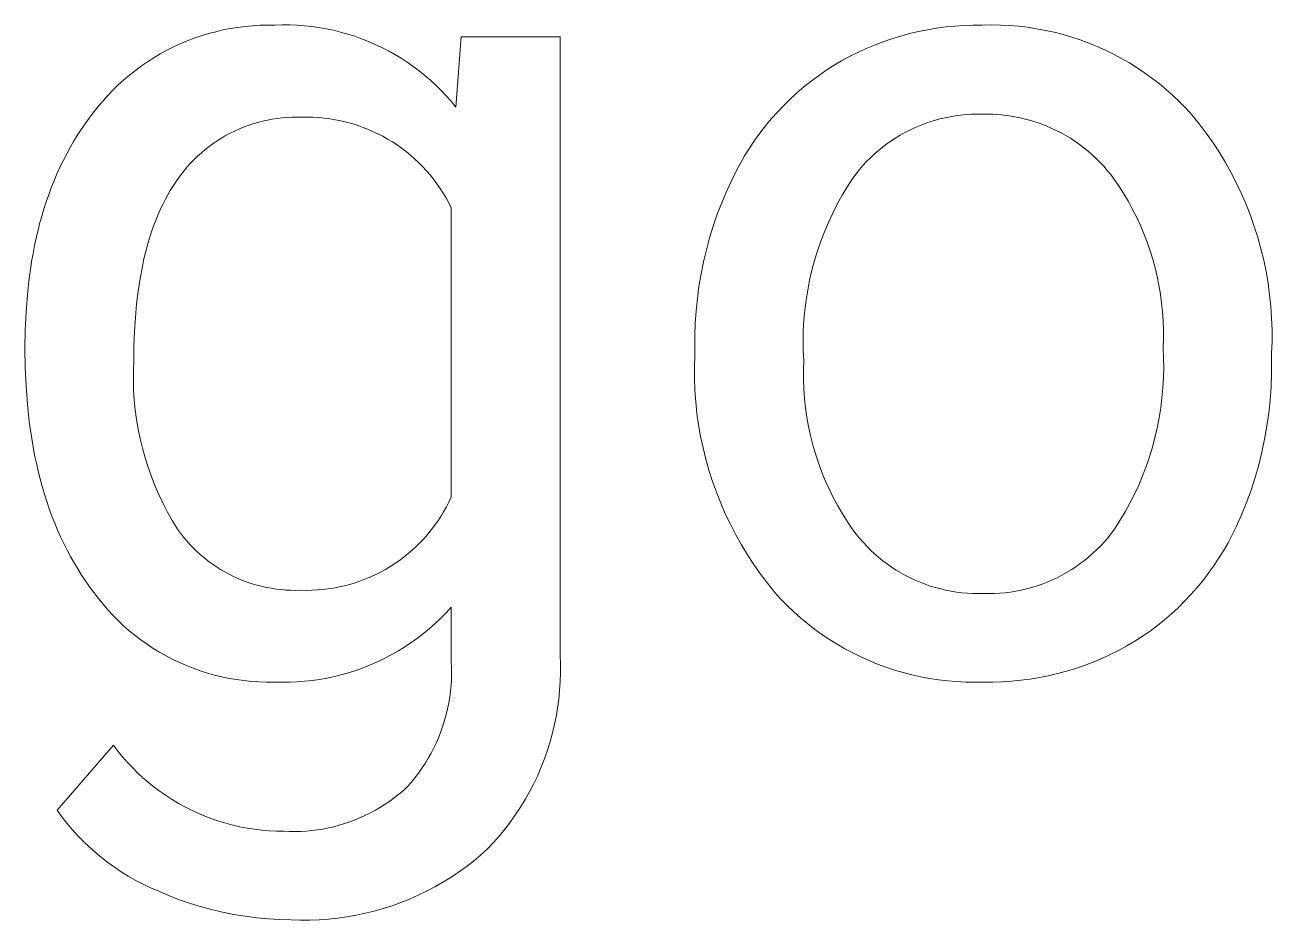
# Model space of a CAD drawing. Header units: millimetres. Extents: x 1434 to 4837, y 1889 to 4267.
# Drawn here: x 3931.82 to 3978.96, y 2148.96 to 2182.79 of the extents above; entities that cross this region are included whole.
import ezdxf

# ---------------------------------------------------------------- set-up
doc = ezdxf.new("R2010")
doc.units = ezdxf.units.MM
doc.header["$MEASUREMENT"] = 0
doc.layers.add('Domyślny', color=7, linetype='Continuous', true_color=0x000000)

msp = doc.modelspace()

# ---------------------------------------------------------------- linework, layer by layer
at = {"layer": 'Domyślny', "color": 18, "lineweight": 15, "true_color": 0x000000}
for p, q in [((3938.485, 2182.382), (3938.756, 2182.464)), ((3938.756, 2182.464), (3939.029, 2182.538)), ((3939.029, 2182.538), (3939.304, 2182.602)), ((3939.304, 2182.602), (3939.582, 2182.656)), ((3939.582, 2182.656), (3939.861, 2182.701)), ((3939.861, 2182.701), (3940.141, 2182.737)), ((3940.141, 2182.737), (3940.423, 2182.763)), ((3940.423, 2182.763), (3940.705, 2182.78)), ((3940.705, 2182.78), (3940.988, 2182.787)), ((3940.988, 2182.787), (3941.27, 2182.784)), ((3941.27, 2182.784), (3941.548, 2182.792)), ((3941.548, 2182.792), (3941.826, 2182.791)), ((3941.826, 2182.791), (3942.104, 2182.781)), ((3942.104, 2182.781), (3942.382, 2182.761)), ((3942.382, 2182.761), (3942.658, 2182.732)), ((3942.658, 2182.732), (3942.934, 2182.693)), ((3942.934, 2182.693), (3943.208, 2182.646)), ((3943.208, 2182.646), (3943.48, 2182.589)), ((3943.48, 2182.589), (3943.75, 2182.523)), ((3943.75, 2182.523), (3944.018, 2182.448)), ((3944.018, 2182.448), (3944.283, 2182.363)), ((3964.92, 2182.374), (3965.255, 2182.465)), ((3965.255, 2182.465), (3965.593, 2182.545)), ((3965.593, 2182.545), (3965.933, 2182.613)), ((3965.933, 2182.613), (3966.276, 2182.671)), ((3966.276, 2182.671), (3966.62, 2182.716)), ((3966.62, 2182.716), (3966.965, 2182.751)), ((3966.965, 2182.751), (3967.312, 2182.773)), ((3967.312, 2182.773), (3967.659, 2182.784)), ((3967.659, 2182.784), (3968.006, 2182.784)), ((3968.006, 2182.784), (3968.349, 2182.791)), ((3968.349, 2182.791), (3968.691, 2182.786)), ((3968.691, 2182.786), (3969.033, 2182.77)), ((3969.033, 2182.77), (3969.374, 2182.742)), ((3969.374, 2182.742), (3969.714, 2182.702)), ((3969.714, 2182.702), (3970.052, 2182.651)), ((3970.052, 2182.651), (3970.389, 2182.588)), ((3970.389, 2182.588), (3970.723, 2182.515)), ((3970.723, 2182.515), (3971.055, 2182.429)), ((3971.055, 2182.429), (3971.383, 2182.333)), ((3937.184, 2181.834), (3937.436, 2181.961)), ((3937.436, 2181.961), (3937.693, 2182.08)), ((3937.693, 2182.08), (3937.954, 2182.189)), ((3937.954, 2182.189), (3938.218, 2182.29)), ((3938.218, 2182.29), (3938.485, 2182.382)), ((3944.283, 2182.363), (3944.545, 2182.27)), ((3944.545, 2182.27), (3944.804, 2182.169)), ((3944.804, 2182.169), (3945.059, 2182.058)), ((3945.059, 2182.058), (3945.31, 2181.939)), ((3945.31, 2181.939), (3945.557, 2181.812)), ((3948.103, 2179.69), (3948.307, 2182.342)), ((3948.307, 2182.342), (3952.047, 2182.342)), ((3952.047, 2182.342), (3952.047, 2158.976)), ((3963.615, 2181.899), (3963.935, 2182.034)), ((3963.935, 2182.034), (3964.259, 2182.158)), ((3964.259, 2182.158), (3964.588, 2182.271)), ((3964.588, 2182.271), (3964.92, 2182.374)), ((3971.383, 2182.333), (3971.708, 2182.225)), ((3971.708, 2182.225), (3972.029, 2182.107)), ((3972.029, 2182.107), (3972.346, 2181.978)), ((3972.346, 2181.978), (3972.659, 2181.838)), ((3936.454, 2181.403), (3936.692, 2181.555)), ((3936.692, 2181.555), (3936.935, 2181.699)), ((3936.935, 2181.699), (3937.184, 2181.834)), ((3945.557, 2181.812), (3945.8, 2181.676)), ((3945.8, 2181.676), (3946.038, 2181.533)), ((3946.038, 2181.533), (3946.271, 2181.381)), ((3962.685, 2181.431), (3962.99, 2181.597)), ((3962.99, 2181.597), (3963.3, 2181.753)), ((3963.3, 2181.753), (3963.615, 2181.899)), ((3972.659, 2181.838), (3972.966, 2181.687)), ((3972.966, 2181.687), (3973.269, 2181.527)), ((3973.269, 2181.527), (3973.565, 2181.356)), ((3935.771, 2180.899), (3935.993, 2181.075)), ((3935.993, 2181.075), (3936.221, 2181.243)), ((3936.221, 2181.243), (3936.454, 2181.403)), ((3946.271, 2181.381), (3946.499, 2181.222)), ((3946.499, 2181.222), (3946.721, 2181.055)), ((3946.721, 2181.055), (3946.938, 2180.88)), ((3961.81, 2180.871), (3962.095, 2181.068)), ((3962.095, 2181.068), (3962.386, 2181.254)), ((3962.386, 2181.254), (3962.685, 2181.431)), ((3973.565, 2181.356), (3973.856, 2181.175)), ((3973.856, 2181.175), (3974.14, 2180.984)), ((3935.144, 2180.329), (3935.347, 2180.526)), ((3935.347, 2180.526), (3935.556, 2180.716)), ((3935.556, 2180.716), (3935.771, 2180.899)), ((3946.938, 2180.88), (3947.149, 2180.699)), ((3947.149, 2180.699), (3947.353, 2180.51)), ((3961.262, 2180.45), (3961.533, 2180.665)), ((3961.533, 2180.665), (3961.81, 2180.871)), ((3974.14, 2180.984), (3974.418, 2180.784)), ((3974.418, 2180.784), (3974.688, 2180.574)), ((3974.688, 2180.574), (3974.952, 2180.356)), ((3934.759, 2179.915), (3934.948, 2180.125)), ((3934.948, 2180.125), (3935.144, 2180.329)), ((3947.353, 2180.51), (3947.551, 2180.315)), ((3947.551, 2180.315), (3947.742, 2180.113)), ((3947.742, 2180.113), (3947.926, 2179.905)), ((3960.744, 2179.992), (3960.999, 2180.225)), ((3960.999, 2180.225), (3961.262, 2180.45)), ((3974.952, 2180.356), (3975.208, 2180.128)), ((3975.208, 2180.128), (3975.456, 2179.892)), ((3934.404, 2179.475), (3934.578, 2179.698)), ((3934.578, 2179.698), (3934.759, 2179.915)), ((3947.926, 2179.905), (3948.103, 2179.69)), ((3960.259, 2179.5), (3960.497, 2179.75)), ((3960.497, 2179.75), (3960.744, 2179.992)), ((3975.456, 2179.892), (3975.696, 2179.648)), ((3975.696, 2179.648), (3975.927, 2179.396)), ((3934.091, 2179.054), (3934.245, 2179.267)), ((3934.245, 2179.267), (3934.404, 2179.475)), ((3940.618, 2179.109), (3940.438, 2179.055)), ((3940.8, 2179.156), (3940.618, 2179.109)), ((3940.983, 2179.197), (3940.8, 2179.156)), ((3941.168, 2179.232), (3940.983, 2179.197)), ((3941.353, 2179.26), (3941.168, 2179.232)), ((3941.54, 2179.282), (3941.353, 2179.26)), ((3941.727, 2179.297), (3941.54, 2179.282)), ((3941.915, 2179.306), (3941.727, 2179.297)), ((3942.103, 2179.309), (3941.915, 2179.306)), ((3942.29, 2179.305), (3942.103, 2179.309)), ((3942.502, 2179.307), (3942.29, 2179.305)), ((3942.713, 2179.302), (3942.502, 2179.307)), ((3942.924, 2179.29), (3942.713, 2179.302)), ((3943.134, 2179.27), (3942.924, 2179.29)), ((3943.344, 2179.243), (3943.134, 2179.27)), ((3943.553, 2179.209), (3943.344, 2179.243)), ((3943.76, 2179.168), (3943.553, 2179.209)), ((3943.966, 2179.119), (3943.76, 2179.168)), ((3944.17, 2179.063), (3943.966, 2179.119)), ((3959.808, 2178.976), (3960.029, 2179.242)), ((3960.029, 2179.242), (3960.259, 2179.5)), ((3966.01, 2179.124), (3965.819, 2179.057)), ((3966.204, 2179.184), (3966.01, 2179.124)), ((3966.399, 2179.238), (3966.204, 2179.184)), ((3966.597, 2179.285), (3966.399, 2179.238)), ((3966.795, 2179.325), (3966.597, 2179.285)), ((3966.995, 2179.358), (3966.795, 2179.325)), ((3967.197, 2179.384), (3966.995, 2179.358)), ((3967.398, 2179.403), (3967.197, 2179.384)), ((3967.601, 2179.415), (3967.398, 2179.403)), ((3967.804, 2179.42), (3967.601, 2179.415)), ((3968.006, 2179.418), (3967.804, 2179.42)), ((3968.212, 2179.42), (3968.006, 2179.418)), ((3968.418, 2179.415), (3968.212, 2179.42)), ((3968.624, 2179.403), (3968.418, 2179.415)), ((3968.829, 2179.384), (3968.624, 2179.403)), ((3969.033, 2179.357), (3968.829, 2179.384)), ((3969.236, 2179.324), (3969.033, 2179.357)), ((3969.438, 2179.283), (3969.236, 2179.324)), ((3969.638, 2179.236), (3969.438, 2179.283)), ((3969.837, 2179.181), (3969.638, 2179.236)), ((3970.034, 2179.12), (3969.837, 2179.181)), ((3970.228, 2179.052), (3970.034, 2179.12)), ((3975.927, 2179.396), (3976.205, 2179.052)), ((3933.798, 2178.615), (3933.942, 2178.837)), ((3933.942, 2178.837), (3934.091, 2179.054)), ((3939.571, 2178.697), (3939.406, 2178.608)), ((3939.739, 2178.78), (3939.571, 2178.697)), ((3939.91, 2178.858), (3939.739, 2178.78)), ((3940.084, 2178.93), (3939.91, 2178.858)), ((3940.26, 2178.996), (3940.084, 2178.93)), ((3940.438, 2179.055), (3940.26, 2178.996)), ((3944.371, 2179), (3944.17, 2179.063)), ((3944.571, 2178.93), (3944.371, 2179)), ((3944.768, 2178.854), (3944.571, 2178.93)), ((3944.962, 2178.77), (3944.768, 2178.854)), ((3945.153, 2178.68), (3944.962, 2178.77)), ((3945.341, 2178.583), (3945.153, 2178.68)), ((3959.394, 2178.422), (3959.596, 2178.702)), ((3959.596, 2178.702), (3959.808, 2178.976)), ((3965.08, 2178.724), (3964.903, 2178.625)), ((3965.26, 2178.817), (3965.08, 2178.724)), ((3965.444, 2178.903), (3965.26, 2178.817)), ((3965.63, 2178.983), (3965.444, 2178.903)), ((3965.819, 2179.057), (3965.63, 2178.983)), ((3970.42, 2178.977), (3970.228, 2179.052)), ((3970.609, 2178.896), (3970.42, 2178.977)), ((3970.796, 2178.808), (3970.609, 2178.896)), ((3970.979, 2178.714), (3970.796, 2178.808)), ((3971.159, 2178.614), (3970.979, 2178.714)), ((3976.205, 2179.052), (3976.471, 2178.699)), ((3976.471, 2178.699), (3976.724, 2178.337)), ((3933.526, 2178.157), (3933.659, 2178.388)), ((3933.659, 2178.388), (3933.798, 2178.615)), ((3938.778, 2178.196), (3938.63, 2178.079)), ((3938.929, 2178.307), (3938.778, 2178.196)), ((3939.085, 2178.412), (3938.929, 2178.307)), ((3939.243, 2178.513), (3939.085, 2178.412)), ((3939.406, 2178.608), (3939.243, 2178.513)), ((3945.526, 2178.48), (3945.341, 2178.583)), ((3945.706, 2178.37), (3945.526, 2178.48)), ((3945.883, 2178.255), (3945.706, 2178.37)), ((3946.056, 2178.133), (3945.883, 2178.255)), ((3959.202, 2178.135), (3959.394, 2178.422)), ((3964.233, 2178.17), (3964.075, 2178.042)), ((3964.394, 2178.292), (3964.233, 2178.17)), ((3964.56, 2178.409), (3964.394, 2178.292)), ((3964.73, 2178.52), (3964.56, 2178.409)), ((3964.903, 2178.625), (3964.73, 2178.52)), ((3971.335, 2178.508), (3971.159, 2178.614)), ((3971.507, 2178.395), (3971.335, 2178.508)), ((3971.676, 2178.277), (3971.507, 2178.395)), ((3971.84, 2178.152), (3971.676, 2178.277)), ((3976.724, 2178.337), (3976.966, 2177.967)), ((3933.273, 2177.682), (3933.397, 2177.922)), ((3933.397, 2177.922), (3933.526, 2178.157)), ((3938.213, 2177.701), (3938.083, 2177.566)), ((3938.348, 2177.832), (3938.213, 2177.701)), ((3938.487, 2177.958), (3938.348, 2177.832)), ((3938.63, 2178.079), (3938.487, 2177.958)), ((3946.224, 2178.005), (3946.056, 2178.133)), ((3946.388, 2177.871), (3946.224, 2178.005)), ((3946.547, 2177.732), (3946.388, 2177.871)), ((3946.701, 2177.587), (3946.547, 2177.732)), ((3958.847, 2177.542), (3959.019, 2177.841)), ((3959.019, 2177.841), (3959.202, 2178.135)), ((3963.775, 2177.77), (3963.631, 2177.626)), ((3963.923, 2177.908), (3963.775, 2177.77)), ((3964.075, 2178.042), (3963.923, 2177.908)), ((3972, 2178.023), (3971.84, 2178.152)), ((3972.155, 2177.887), (3972, 2178.023)), ((3972.306, 2177.747), (3972.155, 2177.887)), ((3972.451, 2177.601), (3972.306, 2177.747)), ((3976.966, 2177.967), (3977.194, 2177.588)), ((3933.041, 2177.188), (3933.155, 2177.437)), ((3933.155, 2177.437), (3933.273, 2177.682)), ((3937.836, 2177.282), (3937.721, 2177.134)), ((3937.957, 2177.426), (3937.836, 2177.282)), ((3938.083, 2177.566), (3937.957, 2177.426)), ((3946.85, 2177.437), (3946.701, 2177.587)), ((3946.994, 2177.282), (3946.85, 2177.437)), ((3947.132, 2177.123), (3946.994, 2177.282)), ((3958.533, 2176.926), (3958.685, 2177.236)), ((3958.685, 2177.236), (3958.847, 2177.542)), ((3963.36, 2177.325), (3963.233, 2177.167)), ((3963.493, 2177.478), (3963.36, 2177.325)), ((3963.631, 2177.626), (3963.493, 2177.478)), ((3972.592, 2177.45), (3972.451, 2177.601)), ((3972.727, 2177.295), (3972.592, 2177.45)), ((3972.857, 2177.135), (3972.727, 2177.295)), ((3977.194, 2177.588), (3977.41, 2177.203)), ((3932.829, 2176.677), (3932.933, 2176.935)), ((3932.933, 2176.935), (3933.041, 2177.188)), ((3937.508, 2176.835), (3937.409, 2176.684)), ((3937.61, 2176.982), (3937.508, 2176.835)), ((3937.721, 2177.134), (3937.61, 2176.982)), ((3947.265, 2176.958), (3947.132, 2177.123)), ((3947.392, 2176.789), (3947.265, 2176.958)), ((3947.512, 2176.615), (3947.392, 2176.789)), ((3958.337, 2176.501), (3958.533, 2176.926)), ((3963.111, 2177.005), (3962.904, 2176.683)), ((3963.233, 2177.167), (3963.111, 2177.005)), ((3972.981, 2176.971), (3972.857, 2177.135)), ((3973.172, 2176.691), (3972.981, 2176.971)), ((3977.41, 2177.203), (3977.612, 2176.81)), ((3977.612, 2176.81), (3977.801, 2176.41)), ((3932.637, 2176.147), (3932.731, 2176.414)), ((3932.731, 2176.414), (3932.829, 2176.677)), ((3937.219, 2176.369), (3937.13, 2176.204)), ((3937.312, 2176.529), (3937.219, 2176.369)), ((3937.409, 2176.684), (3937.312, 2176.529)), ((3947.627, 2176.438), (3947.512, 2176.615)), ((3947.736, 2176.257), (3947.627, 2176.438)), ((3958.156, 2176.07), (3958.337, 2176.501)), ((3962.707, 2176.354), (3962.523, 2176.019)), ((3962.904, 2176.683), (3962.707, 2176.354)), ((3973.353, 2176.406), (3973.172, 2176.691)), ((3973.525, 2176.114), (3973.353, 2176.406)), ((3977.801, 2176.41), (3977.976, 2176.004)), ((3932.466, 2175.6), (3932.549, 2175.876)), ((3932.549, 2175.876), (3932.637, 2176.147)), ((3936.96, 2175.862), (3936.88, 2175.684)), ((3937.043, 2176.035), (3936.96, 2175.862)), ((3937.13, 2176.204), (3937.043, 2176.035)), ((3947.838, 2176.071), (3947.736, 2176.257)), ((3947.933, 2175.883), (3947.838, 2176.071)), ((3947.933, 2164.948), (3947.933, 2175.883)), ((3957.989, 2175.634), (3958.156, 2176.07)), ((3962.523, 2176.019), (3962.35, 2175.677)), ((3973.687, 2175.817), (3973.525, 2176.114)), ((3973.839, 2175.515), (3973.687, 2175.817)), ((3977.976, 2176.004), (3978.138, 2175.593)), ((3932.388, 2175.319), (3932.466, 2175.6)), ((3936.803, 2175.502), (3936.729, 2175.316)), ((3936.88, 2175.684), (3936.803, 2175.502)), ((3957.836, 2175.192), (3957.989, 2175.634)), ((3962.35, 2175.677), (3962.188, 2175.33)), ((3973.981, 2175.208), (3973.839, 2175.515)), ((3978.138, 2175.593), (3978.285, 2175.176)), ((3932.246, 2174.744), (3932.314, 2175.034)), ((3932.314, 2175.034), (3932.388, 2175.319)), ((3936.592, 2174.929), (3936.528, 2174.73)), ((3936.659, 2175.125), (3936.592, 2174.929)), ((3936.729, 2175.316), (3936.659, 2175.125)), ((3957.698, 2174.745), (3957.836, 2175.192)), ((3962.039, 2174.977), (3961.902, 2174.62)), ((3962.188, 2175.33), (3962.039, 2174.977)), ((3974.113, 2174.896), (3973.981, 2175.208)), ((3974.234, 2174.58), (3974.113, 2174.896)), ((3978.285, 2175.176), (3978.418, 2174.755)), ((3932.125, 2174.152), (3932.183, 2174.45)), ((3932.183, 2174.45), (3932.246, 2174.744)), ((3936.467, 2174.525), (3936.41, 2174.317)), ((3936.528, 2174.73), (3936.467, 2174.525)), ((3957.575, 2174.294), (3957.698, 2174.745)), ((3961.902, 2174.62), (3961.777, 2174.258)), ((3974.345, 2174.26), (3974.234, 2174.58)), ((3978.418, 2174.755), (3978.537, 2174.329)), ((3932.072, 2173.848), (3932.125, 2174.152)), ((3936.355, 2174.104), (3936.304, 2173.887)), ((3936.41, 2174.317), (3936.355, 2174.104)), ((3957.467, 2173.84), (3957.575, 2174.294)), ((3961.777, 2174.258), (3961.665, 2173.892)), ((3974.445, 2173.937), (3974.345, 2174.26)), ((3974.534, 2173.61), (3974.445, 2173.937)), ((3978.537, 2174.329), (3978.641, 2173.899)), ((3931.981, 2173.229), (3932.024, 2173.541)), ((3932.024, 2173.541), (3932.072, 2173.848)), ((3936.257, 2173.665), (3936.171, 2173.208)), ((3936.304, 2173.887), (3936.257, 2173.665)), ((3957.374, 2173.381), (3957.467, 2173.84)), ((3961.565, 2173.522), (3961.479, 2173.149)), ((3961.665, 2173.892), (3961.565, 2173.522)), ((3974.613, 2173.281), (3974.534, 2173.61)), ((3978.641, 2173.899), (3978.731, 2173.467)), ((3978.731, 2173.467), (3978.805, 2173.031)), ((3931.911, 2172.591), (3931.981, 2173.229)), ((3936.171, 2173.208), (3936.099, 2172.734)), ((3957.296, 2172.92), (3957.374, 2173.381)), ((3961.479, 2173.149), (3961.405, 2172.773)), ((3974.68, 2172.95), (3974.613, 2173.281)), ((3978.805, 2173.031), (3978.865, 2172.593)), ((3931.86, 2171.935), (3931.911, 2172.591)), ((3936.099, 2172.734), (3936.039, 2172.243)), ((3957.234, 2172.457), (3957.296, 2172.92)), ((3961.405, 2172.773), (3961.344, 2172.395)), ((3974.736, 2172.616), (3974.68, 2172.95)), ((3974.781, 2172.28), (3974.736, 2172.616)), ((3978.865, 2172.593), (3978.911, 2172.154)), ((3936.039, 2172.243), (3935.993, 2171.734)), ((3957.187, 2171.992), (3957.234, 2172.457)), ((3961.344, 2172.395), (3961.296, 2172.016)), ((3974.815, 2171.944), (3974.781, 2172.28)), ((3978.911, 2172.154), (3978.941, 2171.713)), ((3931.83, 2171.261), (3931.86, 2171.935)), ((3935.993, 2171.734), (3935.96, 2171.208)), ((3957.156, 2171.526), (3957.187, 2171.992)), ((3961.261, 2171.634), (3961.239, 2171.252)), ((3961.296, 2172.016), (3961.261, 2171.634)), ((3974.838, 2171.606), (3974.815, 2171.944)), ((3974.85, 2171.268), (3974.838, 2171.606)), ((3978.941, 2171.713), (3978.956, 2171.271)), ((3931.82, 2170.568), (3931.83, 2171.261)), ((3935.96, 2171.208), (3935.94, 2170.665)), ((3957.14, 2171.059), (3957.156, 2171.526)), ((3961.239, 2171.252), (3961.23, 2170.869)), ((3974.85, 2170.929), (3974.85, 2171.268)), ((3978.956, 2171.271), (3978.956, 2170.829)), ((3935.94, 2170.665), (3935.933, 2170.104)), ((3957.139, 2170.591), (3957.14, 2171.059)), ((3961.23, 2170.869), (3961.235, 2170.486)), ((3974.839, 2170.591), (3974.85, 2170.929)), ((3978.956, 2170.829), (3978.941, 2170.387)), ((3931.83, 2169.847), (3931.82, 2170.568)), ((3957.126, 2169.868), (3957.139, 2170.308)), ((3957.139, 2170.308), (3957.139, 2170.591)), ((3961.235, 2170.486), (3961.253, 2170.104)), ((3974.857, 2170.211), (3974.839, 2170.591)), ((3974.861, 2169.831), (3974.857, 2170.211)), ((3978.941, 2170.387), (3978.941, 2170.104)), ((3931.861, 2169.145), (3931.83, 2169.847)), ((3935.919, 2169.733), (3935.918, 2169.361)), ((3935.933, 2170.104), (3935.919, 2169.733)), ((3957.127, 2169.428), (3957.126, 2169.868)), ((3961.253, 2170.104), (3961.242, 2169.747)), ((3961.242, 2169.747), (3961.243, 2169.39)), ((3974.852, 2169.451), (3974.861, 2169.831)), ((3978.941, 2170.104), (3978.94, 2169.606)), ((3935.918, 2169.361), (3935.929, 2168.99)), ((3957.144, 2168.988), (3957.127, 2169.428)), ((3961.243, 2169.39), (3961.257, 2169.034)), ((3974.831, 2169.072), (3974.852, 2169.451)), ((3978.94, 2169.606), (3978.921, 2169.108)), ((3931.912, 2168.463), (3931.861, 2169.145)), ((3935.929, 2168.99), (3935.954, 2168.619)), ((3957.175, 2168.549), (3957.144, 2168.988)), ((3961.257, 2169.034), (3961.283, 2168.678)), ((3974.796, 2168.693), (3974.831, 2169.072)), ((3978.921, 2169.108), (3978.886, 2168.612)), ((3931.983, 2167.8), (3931.912, 2168.463)), ((3935.954, 2168.619), (3935.991, 2168.25)), ((3957.221, 2168.111), (3957.175, 2168.549)), ((3961.283, 2168.678), (3961.321, 2168.323)), ((3961.321, 2168.323), (3961.372, 2167.97)), ((3974.689, 2167.941), (3974.749, 2168.316)), ((3974.749, 2168.316), (3974.796, 2168.693)), ((3978.886, 2168.612), (3978.833, 2168.117)), ((3932.027, 2167.476), (3931.983, 2167.8)), ((3935.991, 2168.25), (3936.04, 2167.882)), ((3936.04, 2167.882), (3936.102, 2167.516)), ((3957.282, 2167.675), (3957.221, 2168.111)), ((3961.372, 2167.97), (3961.436, 2167.619)), ((3974.616, 2167.568), (3974.689, 2167.941)), ((3978.833, 2168.117), (3978.763, 2167.624)), ((3932.075, 2167.156), (3932.027, 2167.476)), ((3936.102, 2167.516), (3936.177, 2167.152)), ((3957.358, 2167.242), (3957.282, 2167.675)), ((3961.436, 2167.619), (3961.511, 2167.27)), ((3974.53, 2167.197), (3974.616, 2167.568)), ((3978.763, 2167.624), (3978.676, 2167.134)), ((3932.129, 2166.841), (3932.075, 2167.156)), ((3936.177, 2167.152), (3936.264, 2166.791)), ((3957.449, 2166.811), (3957.358, 2167.242)), ((3961.511, 2167.27), (3961.599, 2166.925)), ((3961.599, 2166.925), (3961.698, 2166.582)), ((3974.432, 2166.83), (3974.53, 2167.197)), ((3978.676, 2167.134), (3978.573, 2166.647)), ((3932.187, 2166.532), (3932.129, 2166.841)), ((3932.251, 2166.227), (3932.187, 2166.532)), ((3936.264, 2166.791), (3936.364, 2166.433)), ((3936.364, 2166.433), (3936.476, 2166.079)), ((3957.553, 2166.384), (3957.449, 2166.811)), ((3957.673, 2165.96), (3957.553, 2166.384)), ((3961.698, 2166.582), (3961.81, 2166.243)), ((3974.198, 2166.107), (3974.321, 2166.466)), ((3974.321, 2166.466), (3974.432, 2166.83)), ((3978.573, 2166.647), (3978.452, 2166.164)), ((3932.32, 2165.926), (3932.251, 2166.227)), ((3932.394, 2165.631), (3932.32, 2165.926)), ((3936.476, 2166.079), (3936.6, 2165.729)), ((3957.807, 2165.541), (3957.673, 2165.96)), ((3961.81, 2166.243), (3961.933, 2165.908)), ((3961.933, 2165.908), (3962.068, 2165.578)), ((3974.062, 2165.751), (3974.198, 2166.107)), ((3978.452, 2166.164), (3978.315, 2165.685)), ((3932.473, 2165.34), (3932.394, 2165.631)), ((3936.6, 2165.729), (3936.735, 2165.383)), ((3957.954, 2165.126), (3957.807, 2165.541)), ((3962.068, 2165.578), (3962.214, 2165.253)), ((3973.915, 2165.401), (3974.062, 2165.751)), ((3978.315, 2165.685), (3978.161, 2165.211)), ((3932.557, 2165.055), (3932.473, 2165.34)), ((3932.646, 2164.774), (3932.557, 2165.055)), ((3936.735, 2165.383), (3936.883, 2165.042)), ((3936.883, 2165.042), (3937.042, 2164.707)), ((3958.116, 2164.717), (3957.954, 2165.126)), ((3962.214, 2165.253), (3962.372, 2164.932)), ((3973.585, 2164.716), (3973.756, 2165.056)), ((3973.756, 2165.056), (3973.915, 2165.401)), ((3978.161, 2165.211), (3977.992, 2164.743)), ((3932.74, 2164.498), (3932.646, 2164.774)), ((3932.84, 2164.226), (3932.74, 2164.498)), ((3937.042, 2164.707), (3937.213, 2164.377)), ((3947.646, 2164.392), (3947.748, 2164.574)), ((3947.748, 2164.574), (3947.844, 2164.759)), ((3947.844, 2164.759), (3947.933, 2164.948)), ((3958.292, 2164.313), (3958.116, 2164.717)), ((3962.372, 2164.932), (3962.541, 2164.618)), ((3962.541, 2164.618), (3962.72, 2164.31)), ((3973.402, 2164.383), (3973.585, 2164.716)), ((3977.992, 2164.743), (3977.806, 2164.281)), ((3932.944, 2163.96), (3932.84, 2164.226)), ((3937.213, 2164.377), (3937.395, 2164.053)), ((3937.395, 2164.053), (3937.588, 2163.736)), ((3947.302, 2163.869), (3947.423, 2164.039)), ((3947.423, 2164.039), (3947.537, 2164.214)), ((3947.537, 2164.214), (3947.646, 2164.392)), ((3958.481, 2163.916), (3958.292, 2164.313)), ((3962.72, 2164.31), (3962.91, 2164.008)), ((3973.004, 2163.736), (3973.208, 2164.056)), ((3973.208, 2164.056), (3973.402, 2164.383)), ((3977.806, 2164.281), (3977.604, 2163.826)), ((3933.053, 2163.698), (3932.944, 2163.96)), ((3933.168, 2163.441), (3933.053, 2163.698)), ((3937.588, 2163.736), (3937.698, 2163.584)), ((3937.698, 2163.584), (3937.813, 2163.437)), ((3947.043, 2163.541), (3947.176, 2163.703)), ((3947.176, 2163.703), (3947.302, 2163.869)), ((3958.683, 2163.525), (3958.481, 2163.916)), ((3962.91, 2164.008), (3963.111, 2163.713)), ((3963.111, 2163.713), (3963.234, 2163.55)), ((3972.752, 2163.411), (3972.881, 2163.571)), ((3972.881, 2163.571), (3973.004, 2163.736)), ((3977.604, 2163.826), (3977.453, 2163.517)), ((3933.288, 2163.189), (3933.168, 2163.441)), ((3933.412, 2162.942), (3933.288, 2163.189)), ((3937.813, 2163.437), (3937.933, 2163.294)), ((3937.933, 2163.294), (3938.058, 2163.155)), ((3938.058, 2163.155), (3938.187, 2163.02)), ((3946.461, 2162.944), (3946.614, 2163.086)), ((3946.614, 2163.086), (3946.762, 2163.232)), ((3946.762, 2163.232), (3946.906, 2163.384)), ((3946.906, 2163.384), (3947.043, 2163.541)), ((3958.899, 2163.141), (3958.683, 2163.525)), ((3959.127, 2162.765), (3958.899, 2163.141)), ((3963.234, 2163.55), (3963.363, 2163.391)), ((3963.363, 2163.391), (3963.497, 2163.237)), ((3963.497, 2163.237), (3963.636, 2163.087)), ((3963.636, 2163.087), (3963.781, 2162.943)), ((3972.334, 2162.96), (3972.479, 2163.106)), ((3972.479, 2163.106), (3972.618, 2163.256)), ((3972.618, 2163.256), (3972.752, 2163.411)), ((3977.291, 2163.212), (3977.119, 2162.914)), ((3977.453, 2163.517), (3977.291, 2163.212)), ((3933.542, 2162.699), (3933.412, 2162.942)), ((3933.677, 2162.461), (3933.542, 2162.699)), ((3938.187, 2163.02), (3938.322, 2162.89)), ((3938.322, 2162.89), (3938.46, 2162.765)), ((3938.46, 2162.765), (3938.603, 2162.644)), ((3938.603, 2162.644), (3938.75, 2162.528)), ((3945.973, 2162.552), (3946.14, 2162.677)), ((3946.14, 2162.677), (3946.303, 2162.808)), ((3946.303, 2162.808), (3946.461, 2162.944)), ((3959.369, 2162.397), (3959.127, 2162.765)), ((3963.781, 2162.943), (3963.93, 2162.803)), ((3963.93, 2162.803), (3964.084, 2162.669)), ((3964.084, 2162.669), (3964.243, 2162.541)), ((3971.871, 2162.555), (3972.03, 2162.685)), ((3972.03, 2162.685), (3972.184, 2162.82)), ((3972.184, 2162.82), (3972.334, 2162.96)), ((3976.937, 2162.621), (3976.745, 2162.334)), ((3977.119, 2162.914), (3976.937, 2162.621)), ((3933.816, 2162.228), (3933.677, 2162.461)), ((3933.961, 2162), (3933.816, 2162.228)), ((3938.75, 2162.528), (3938.901, 2162.418)), ((3938.901, 2162.418), (3939.055, 2162.313)), ((3939.055, 2162.313), (3939.213, 2162.213)), ((3939.213, 2162.213), (3939.374, 2162.118)), ((3945.263, 2162.113), (3945.446, 2162.213)), ((3945.446, 2162.213), (3945.626, 2162.32)), ((3945.626, 2162.32), (3945.801, 2162.433)), ((3945.801, 2162.433), (3945.973, 2162.552)), ((3959.622, 2162.037), (3959.369, 2162.397)), ((3964.243, 2162.541), (3964.406, 2162.418)), ((3964.406, 2162.418), (3964.574, 2162.3)), ((3964.574, 2162.3), (3964.745, 2162.189)), ((3964.745, 2162.189), (3964.92, 2162.084)), ((3971.193, 2162.094), (3971.368, 2162.2)), ((3971.368, 2162.2), (3971.54, 2162.313)), ((3971.54, 2162.313), (3971.708, 2162.431)), ((3971.708, 2162.431), (3971.871, 2162.555)), ((3976.745, 2162.334), (3976.544, 2162.055)), ((3934.111, 2161.777), (3933.961, 2162)), ((3934.266, 2161.558), (3934.111, 2161.777)), ((3939.374, 2162.118), (3939.539, 2162.03)), ((3939.539, 2162.03), (3939.706, 2161.946)), ((3939.706, 2161.946), (3939.877, 2161.869)), ((3939.877, 2161.869), (3940.049, 2161.798)), ((3940.049, 2161.798), (3940.224, 2161.732)), ((3940.224, 2161.732), (3940.402, 2161.673)), ((3940.402, 2161.673), (3940.581, 2161.62)), ((3944.103, 2161.648), (3944.302, 2161.708)), ((3944.302, 2161.708), (3944.5, 2161.776)), ((3944.5, 2161.776), (3944.695, 2161.85)), ((3944.695, 2161.85), (3944.888, 2161.931)), ((3944.888, 2161.931), (3945.077, 2162.019)), ((3945.077, 2162.019), (3945.263, 2162.113)), ((3959.888, 2161.686), (3959.622, 2162.037)), ((3960.165, 2161.345), (3959.888, 2161.686)), ((3964.92, 2162.084), (3965.099, 2161.984)), ((3965.099, 2161.984), (3965.281, 2161.891)), ((3965.281, 2161.891), (3965.466, 2161.805)), ((3965.466, 2161.805), (3965.654, 2161.725)), ((3965.654, 2161.725), (3965.845, 2161.652)), ((3970.266, 2161.658), (3970.457, 2161.732)), ((3970.457, 2161.732), (3970.646, 2161.813)), ((3970.646, 2161.813), (3970.831, 2161.9)), ((3970.831, 2161.9), (3971.014, 2161.994)), ((3971.014, 2161.994), (3971.193, 2162.094)), ((3976.334, 2161.782), (3976.114, 2161.516)), ((3976.544, 2162.055), (3976.334, 2161.782)), ((3934.426, 2161.345), (3934.266, 2161.558)), ((3934.595, 2161.118), (3934.426, 2161.345)), ((3940.581, 2161.62), (3940.762, 2161.573)), ((3940.762, 2161.573), (3940.944, 2161.532)), ((3940.944, 2161.532), (3941.128, 2161.497)), ((3941.128, 2161.497), (3941.313, 2161.469)), ((3941.313, 2161.469), (3941.498, 2161.447)), ((3941.498, 2161.447), (3941.685, 2161.432)), ((3941.685, 2161.432), (3941.871, 2161.423)), ((3941.871, 2161.423), (3942.058, 2161.42)), ((3942.058, 2161.42), (3942.245, 2161.424)), ((3942.245, 2161.424), (3942.454, 2161.42)), ((3942.454, 2161.42), (3942.662, 2161.423)), ((3942.662, 2161.423), (3942.871, 2161.434)), ((3942.871, 2161.434), (3943.079, 2161.452)), ((3943.079, 2161.452), (3943.286, 2161.477)), ((3943.286, 2161.477), (3943.492, 2161.509)), ((3943.492, 2161.509), (3943.697, 2161.548)), ((3943.697, 2161.548), (3943.901, 2161.594)), ((3943.901, 2161.594), (3944.103, 2161.648)), ((3960.395, 2161.093), (3960.165, 2161.345)), ((3965.845, 2161.652), (3966.038, 2161.585)), ((3966.038, 2161.585), (3966.234, 2161.525)), ((3966.234, 2161.525), (3966.431, 2161.472)), ((3966.431, 2161.472), (3966.63, 2161.426)), ((3966.63, 2161.426), (3966.831, 2161.386)), ((3966.831, 2161.386), (3967.032, 2161.354)), ((3967.032, 2161.354), (3967.235, 2161.329)), ((3967.235, 2161.329), (3967.439, 2161.311)), ((3967.439, 2161.311), (3967.643, 2161.3)), ((3967.643, 2161.3), (3967.847, 2161.296)), ((3967.847, 2161.296), (3968.052, 2161.299)), ((3968.052, 2161.299), (3968.257, 2161.296)), ((3968.257, 2161.296), (3968.462, 2161.301)), ((3968.462, 2161.301), (3968.667, 2161.312)), ((3968.667, 2161.312), (3968.871, 2161.331)), ((3968.871, 2161.331), (3969.075, 2161.356)), ((3969.075, 2161.356), (3969.277, 2161.389)), ((3969.277, 2161.389), (3969.478, 2161.429)), ((3969.478, 2161.429), (3969.678, 2161.476)), ((3969.678, 2161.476), (3969.876, 2161.53)), ((3969.876, 2161.53), (3970.072, 2161.59)), ((3970.072, 2161.59), (3970.266, 2161.658)), ((3975.886, 2161.258), (3975.649, 2161.008)), ((3976.114, 2161.516), (3975.886, 2161.258)), ((3934.772, 2160.898), (3934.595, 2161.118)), ((3934.956, 2160.684), (3934.772, 2160.898)), ((3947.933, 2160.789), (3947.738, 2160.576)), ((3947.933, 2158.727), (3947.933, 2160.789)), ((3960.633, 2160.849), (3960.395, 2161.093)), ((3960.88, 2160.613), (3960.633, 2160.849)), ((3975.403, 2160.765), (3975.15, 2160.532)), ((3975.649, 2161.008), (3975.403, 2160.765)), ((3935.147, 2160.477), (3934.956, 2160.684)), ((3935.345, 2160.276), (3935.147, 2160.477)), ((3935.55, 2160.082), (3935.345, 2160.276)), ((3947.535, 2160.37), (3947.325, 2160.17)), ((3947.738, 2160.576), (3947.535, 2160.37)), ((3961.134, 2160.386), (3960.88, 2160.613)), ((3961.397, 2160.168), (3961.134, 2160.386)), ((3974.889, 2160.306), (3974.621, 2160.09)), ((3975.15, 2160.532), (3974.889, 2160.306)), ((3935.762, 2159.896), (3935.55, 2160.082)), ((3935.98, 2159.717), (3935.762, 2159.896)), ((3946.885, 2159.794), (3946.655, 2159.617)), ((3947.108, 2159.978), (3946.885, 2159.794)), ((3947.325, 2160.17), (3947.108, 2159.978)), ((3961.666, 2159.958), (3961.397, 2160.168)), ((3961.942, 2159.758), (3961.666, 2159.958)), ((3974.345, 2159.883), (3974.063, 2159.686)), ((3974.621, 2160.09), (3974.345, 2159.883)), ((3936.205, 2159.545), (3935.98, 2159.717)), ((3936.435, 2159.382), (3936.205, 2159.545)), ((3936.67, 2159.226), (3936.435, 2159.382)), ((3946.42, 2159.448), (3946.179, 2159.288)), ((3946.655, 2159.617), (3946.42, 2159.448)), ((3962.225, 2159.568), (3961.942, 2159.758)), ((3962.514, 2159.387), (3962.225, 2159.568)), ((3962.81, 2159.216), (3962.514, 2159.387)), ((3973.469, 2159.319), (3973.158, 2159.151)), ((3973.774, 2159.498), (3973.469, 2159.319)), ((3974.063, 2159.686), (3973.774, 2159.498)), ((3936.911, 2159.079), (3936.67, 2159.226)), ((3937.157, 2158.94), (3936.911, 2159.079)), ((3937.407, 2158.81), (3937.157, 2158.94)), ((3945.425, 2158.857), (3945.165, 2158.73)), ((3945.682, 2158.992), (3945.425, 2158.857)), ((3945.933, 2159.135), (3945.682, 2158.992)), ((3946.179, 2159.288), (3945.933, 2159.135)), ((3952.047, 2158.976), (3952.06, 2158.641)), ((3963.11, 2159.055), (3962.81, 2159.216)), ((3963.417, 2158.905), (3963.11, 2159.055)), ((3963.728, 2158.765), (3963.417, 2158.905)), ((3972.521, 2158.846), (3972.195, 2158.71)), ((3972.842, 2158.993), (3972.521, 2158.846)), ((3973.158, 2159.151), (3972.842, 2158.993)), ((3937.662, 2158.689), (3937.407, 2158.81)), ((3937.92, 2158.576), (3937.662, 2158.689)), ((3938.183, 2158.473), (3937.92, 2158.576)), ((3938.449, 2158.378), (3938.183, 2158.473)), ((3938.718, 2158.293), (3938.449, 2158.378)), ((3944.359, 2158.406), (3944.084, 2158.317)), ((3944.631, 2158.505), (3944.359, 2158.406)), ((3944.9, 2158.613), (3944.631, 2158.505)), ((3945.165, 2158.73), (3944.9, 2158.613)), ((3947.943, 2158.503), (3947.933, 2158.727)), ((3947.945, 2158.279), (3947.943, 2158.503)), ((3952.06, 2158.641), (3952.061, 2158.305)), ((3964.043, 2158.635), (3963.728, 2158.765)), ((3964.363, 2158.517), (3964.043, 2158.635)), ((3964.687, 2158.409), (3964.363, 2158.517)), ((3965.014, 2158.313), (3964.687, 2158.409)), ((3971.193, 2158.367), (3970.852, 2158.275)), ((3971.531, 2158.47), (3971.193, 2158.367)), ((3971.865, 2158.584), (3971.531, 2158.47)), ((3972.195, 2158.71), (3971.865, 2158.584)), ((3938.99, 2158.217), (3938.718, 2158.293)), ((3939.264, 2158.151), (3938.99, 2158.217)), ((3939.54, 2158.094), (3939.264, 2158.151)), ((3939.819, 2158.047), (3939.54, 2158.094)), ((3940.098, 2158.009), (3939.819, 2158.047)), ((3940.379, 2157.981), (3940.098, 2158.009)), ((3940.661, 2157.963), (3940.379, 2157.981)), ((3940.943, 2157.955), (3940.661, 2157.963)), ((3941.225, 2157.956), (3940.943, 2157.955)), ((3941.515, 2157.948), (3941.225, 2157.956)), ((3941.804, 2157.95), (3941.515, 2157.948)), ((3942.093, 2157.961), (3941.804, 2157.95)), ((3942.382, 2157.983), (3942.093, 2157.961)), ((3942.67, 2158.014), (3942.382, 2157.983)), ((3942.957, 2158.055), (3942.67, 2158.014)), ((3943.242, 2158.106), (3942.957, 2158.055)), ((3943.525, 2158.167), (3943.242, 2158.106)), ((3943.806, 2158.237), (3943.525, 2158.167)), ((3944.084, 2158.317), (3943.806, 2158.237)), ((3947.926, 2157.831), (3947.94, 2158.055)), ((3947.94, 2158.055), (3947.945, 2158.279)), ((3952.05, 2157.97), (3952.028, 2157.635)), ((3952.061, 2158.305), (3952.05, 2157.97)), ((3965.344, 2158.228), (3965.014, 2158.313)), ((3965.677, 2158.153), (3965.344, 2158.228)), ((3966.013, 2158.091), (3965.677, 2158.153)), ((3966.35, 2158.04), (3966.013, 2158.091)), ((3966.689, 2158), (3966.35, 2158.04)), ((3967.029, 2157.972), (3966.689, 2158)), ((3967.369, 2157.955), (3967.029, 2157.972)), ((3967.711, 2157.95), (3967.369, 2157.955)), ((3968.052, 2157.956), (3967.711, 2157.95)), ((3968.405, 2157.955), (3968.052, 2157.956)), ((3968.758, 2157.966), (3968.405, 2157.955)), ((3969.111, 2157.988), (3968.758, 2157.966)), ((3969.462, 2158.022), (3969.111, 2157.988)), ((3969.813, 2158.068), (3969.462, 2158.022)), ((3970.161, 2158.125), (3969.813, 2158.068)), ((3970.508, 2158.194), (3970.161, 2158.125)), ((3970.852, 2158.275), (3970.508, 2158.194)), ((3947.876, 2157.385), (3947.905, 2157.608)), ((3947.905, 2157.608), (3947.926, 2157.831)), ((3952.028, 2157.635), (3951.995, 2157.301)), ((3947.795, 2156.944), (3947.839, 2157.164)), ((3947.839, 2157.164), (3947.876, 2157.385)), ((3951.95, 2156.968), (3951.894, 2156.638)), ((3951.995, 2157.301), (3951.95, 2156.968)), ((3947.616, 2156.296), (3947.683, 2156.51)), ((3947.683, 2156.51), (3947.743, 2156.726)), ((3947.743, 2156.726), (3947.795, 2156.944)), ((3951.894, 2156.638), (3951.826, 2156.309)), ((3947.46, 2155.876), (3947.542, 2156.085)), ((3947.542, 2156.085), (3947.616, 2156.296)), ((3951.826, 2156.309), (3951.747, 2155.983)), ((3933.032, 2153.106), (3935.163, 2155.565)), ((3935.163, 2155.565), (3935.331, 2155.345)), ((3947.275, 2155.467), (3947.371, 2155.67)), ((3947.371, 2155.67), (3947.46, 2155.876)), ((3951.657, 2155.659), (3951.556, 2155.34)), ((3951.747, 2155.983), (3951.657, 2155.659)), ((3935.331, 2155.345), (3935.506, 2155.131)), ((3935.506, 2155.131), (3935.689, 2154.922)), ((3946.946, 2154.881), (3947.063, 2155.073)), ((3947.063, 2155.073), (3947.172, 2155.268)), ((3947.172, 2155.268), (3947.275, 2155.467)), ((3951.556, 2155.34), (3951.444, 2155.023)), ((3935.689, 2154.922), (3935.879, 2154.721)), ((3935.879, 2154.721), (3936.076, 2154.526)), ((3946.693, 2154.511), (3946.823, 2154.694)), ((3946.823, 2154.694), (3946.946, 2154.881)), ((3951.321, 2154.711), (3951.187, 2154.403)), ((3951.444, 2155.023), (3951.321, 2154.711)), ((3936.076, 2154.526), (3936.28, 2154.338)), ((3936.28, 2154.338), (3936.49, 2154.157)), ((3936.49, 2154.157), (3936.706, 2153.984)), ((3946.268, 2153.99), (3946.416, 2154.159)), ((3946.416, 2154.159), (3946.558, 2154.332)), ((3946.558, 2154.332), (3946.693, 2154.511)), ((3951.187, 2154.403), (3951.043, 2154.1)), ((3936.706, 2153.984), (3936.928, 2153.818)), ((3936.928, 2153.818), (3937.156, 2153.66)), ((3937.156, 2153.66), (3937.389, 2153.51)), ((3945.78, 2153.58), (3945.947, 2153.712)), ((3945.947, 2153.712), (3946.11, 2153.848)), ((3946.11, 2153.848), (3946.268, 2153.99)), ((3950.888, 2153.802), (3950.724, 2153.51)), ((3951.043, 2154.1), (3950.888, 2153.802)), ((3937.389, 2153.51), (3937.627, 2153.368)), ((3937.627, 2153.368), (3937.869, 2153.234)), ((3937.869, 2153.234), (3938.117, 2153.109)), ((3945.07, 2153.115), (3945.253, 2153.222)), ((3945.253, 2153.222), (3945.433, 2153.336)), ((3945.433, 2153.336), (3945.609, 2153.455)), ((3945.609, 2153.455), (3945.78, 2153.58)), ((3950.549, 2153.223), (3950.365, 2152.943)), ((3950.724, 2153.51), (3950.549, 2153.223)), ((3933.214, 2152.859), (3933.032, 2153.106)), ((3933.405, 2152.618), (3933.214, 2152.859)), ((3938.117, 2153.109), (3938.368, 2152.993)), ((3938.368, 2152.993), (3938.624, 2152.886)), ((3938.624, 2152.886), (3938.883, 2152.787)), ((3938.883, 2152.787), (3939.145, 2152.697)), ((3944.105, 2152.673), (3944.304, 2152.748)), ((3944.304, 2152.748), (3944.5, 2152.83)), ((3944.5, 2152.83), (3944.693, 2152.918)), ((3944.693, 2152.918), (3944.883, 2153.013)), ((3944.883, 2153.013), (3945.07, 2153.115)), ((3950.365, 2152.943), (3950.171, 2152.669)), ((3933.603, 2152.383), (3933.405, 2152.618)), ((3933.81, 2152.156), (3933.603, 2152.383)), ((3939.145, 2152.697), (3939.41, 2152.617)), ((3939.41, 2152.617), (3939.678, 2152.546)), ((3939.678, 2152.546), (3939.948, 2152.484)), ((3939.948, 2152.484), (3940.22, 2152.432)), ((3940.22, 2152.432), (3940.494, 2152.389)), ((3940.494, 2152.389), (3940.769, 2152.356)), ((3940.769, 2152.356), (3941.045, 2152.332)), ((3941.045, 2152.332), (3941.322, 2152.318)), ((3941.322, 2152.318), (3941.599, 2152.313)), ((3941.599, 2152.313), (3941.811, 2152.304)), ((3941.811, 2152.304), (3942.024, 2152.302)), ((3942.024, 2152.302), (3942.236, 2152.307)), ((3942.236, 2152.307), (3942.448, 2152.32)), ((3942.448, 2152.32), (3942.66, 2152.339)), ((3942.66, 2152.339), (3942.871, 2152.366)), ((3942.871, 2152.366), (3943.08, 2152.4)), ((3943.08, 2152.4), (3943.289, 2152.44)), ((3943.289, 2152.44), (3943.496, 2152.488)), ((3943.496, 2152.488), (3943.701, 2152.543)), ((3943.701, 2152.543), (3943.904, 2152.605)), ((3943.904, 2152.605), (3944.105, 2152.673)), ((3949.968, 2152.402), (3949.755, 2152.142)), ((3950.171, 2152.669), (3949.968, 2152.402)), ((3934.024, 2151.936), (3933.81, 2152.156)), ((3934.246, 2151.723), (3934.024, 2151.936)), ((3949.534, 2151.889), (3949.305, 2151.645)), ((3949.755, 2152.142), (3949.534, 2151.889)), ((3934.475, 2151.519), (3934.246, 2151.723)), ((3934.712, 2151.322), (3934.475, 2151.519)), ((3934.955, 2151.134), (3934.712, 2151.322)), ((3949.041, 2151.411), (3948.77, 2151.186)), ((3949.305, 2151.645), (3949.041, 2151.411)), ((3935.204, 2150.955), (3934.955, 2151.134)), ((3935.459, 2150.784), (3935.204, 2150.955)), ((3948.491, 2150.971), (3948.205, 2150.765)), ((3948.77, 2151.186), (3948.491, 2150.971)), ((3935.721, 2150.623), (3935.459, 2150.784)), ((3935.987, 2150.47), (3935.721, 2150.623)), ((3936.259, 2150.327), (3935.987, 2150.47)), ((3947.612, 2150.385), (3947.307, 2150.21)), ((3947.912, 2150.57), (3947.612, 2150.385)), ((3948.205, 2150.765), (3947.912, 2150.57)), ((3936.536, 2150.193), (3936.259, 2150.327)), ((3936.817, 2150.07), (3936.536, 2150.193)), ((3937.217, 2149.898), (3936.817, 2150.07)), ((3937.623, 2149.741), (3937.217, 2149.898)), ((3946.678, 2149.893), (3946.355, 2149.751)), ((3946.995, 2150.046), (3946.678, 2149.893)), ((3947.307, 2150.21), (3946.995, 2150.046)), ((3938.034, 2149.598), (3937.623, 2149.741)), ((3938.449, 2149.47), (3938.034, 2149.598)), ((3938.869, 2149.355), (3938.449, 2149.47)), ((3945.697, 2149.501), (3945.362, 2149.393)), ((3946.028, 2149.62), (3945.697, 2149.501)), ((3946.355, 2149.751), (3946.028, 2149.62)), ((3939.292, 2149.256), (3938.869, 2149.355)), ((3939.719, 2149.171), (3939.292, 2149.256)), ((3940.148, 2149.101), (3939.719, 2149.171)), ((3940.58, 2149.046), (3940.148, 2149.101)), ((3941.013, 2149.006), (3940.58, 2149.046)), ((3941.447, 2148.98), (3941.013, 2149.006)), ((3941.882, 2148.97), (3941.447, 2148.98)), ((3942.234, 2148.958), (3941.882, 2148.97)), ((3942.587, 2148.958), (3942.234, 2148.958)), ((3942.939, 2148.97), (3942.587, 2148.958)), ((3943.29, 2148.995), (3942.939, 2148.97)), ((3943.64, 2149.031), (3943.29, 2148.995)), ((3943.989, 2149.079), (3943.64, 2149.031)), ((3944.336, 2149.14), (3943.989, 2149.079)), ((3944.681, 2149.213), (3944.336, 2149.14)), ((3945.023, 2149.297), (3944.681, 2149.213)), ((3945.362, 2149.393), (3945.023, 2149.297))]:
    msp.add_line(p, q, dxfattribs=at)

doc.saveas('drawing.dxf')
